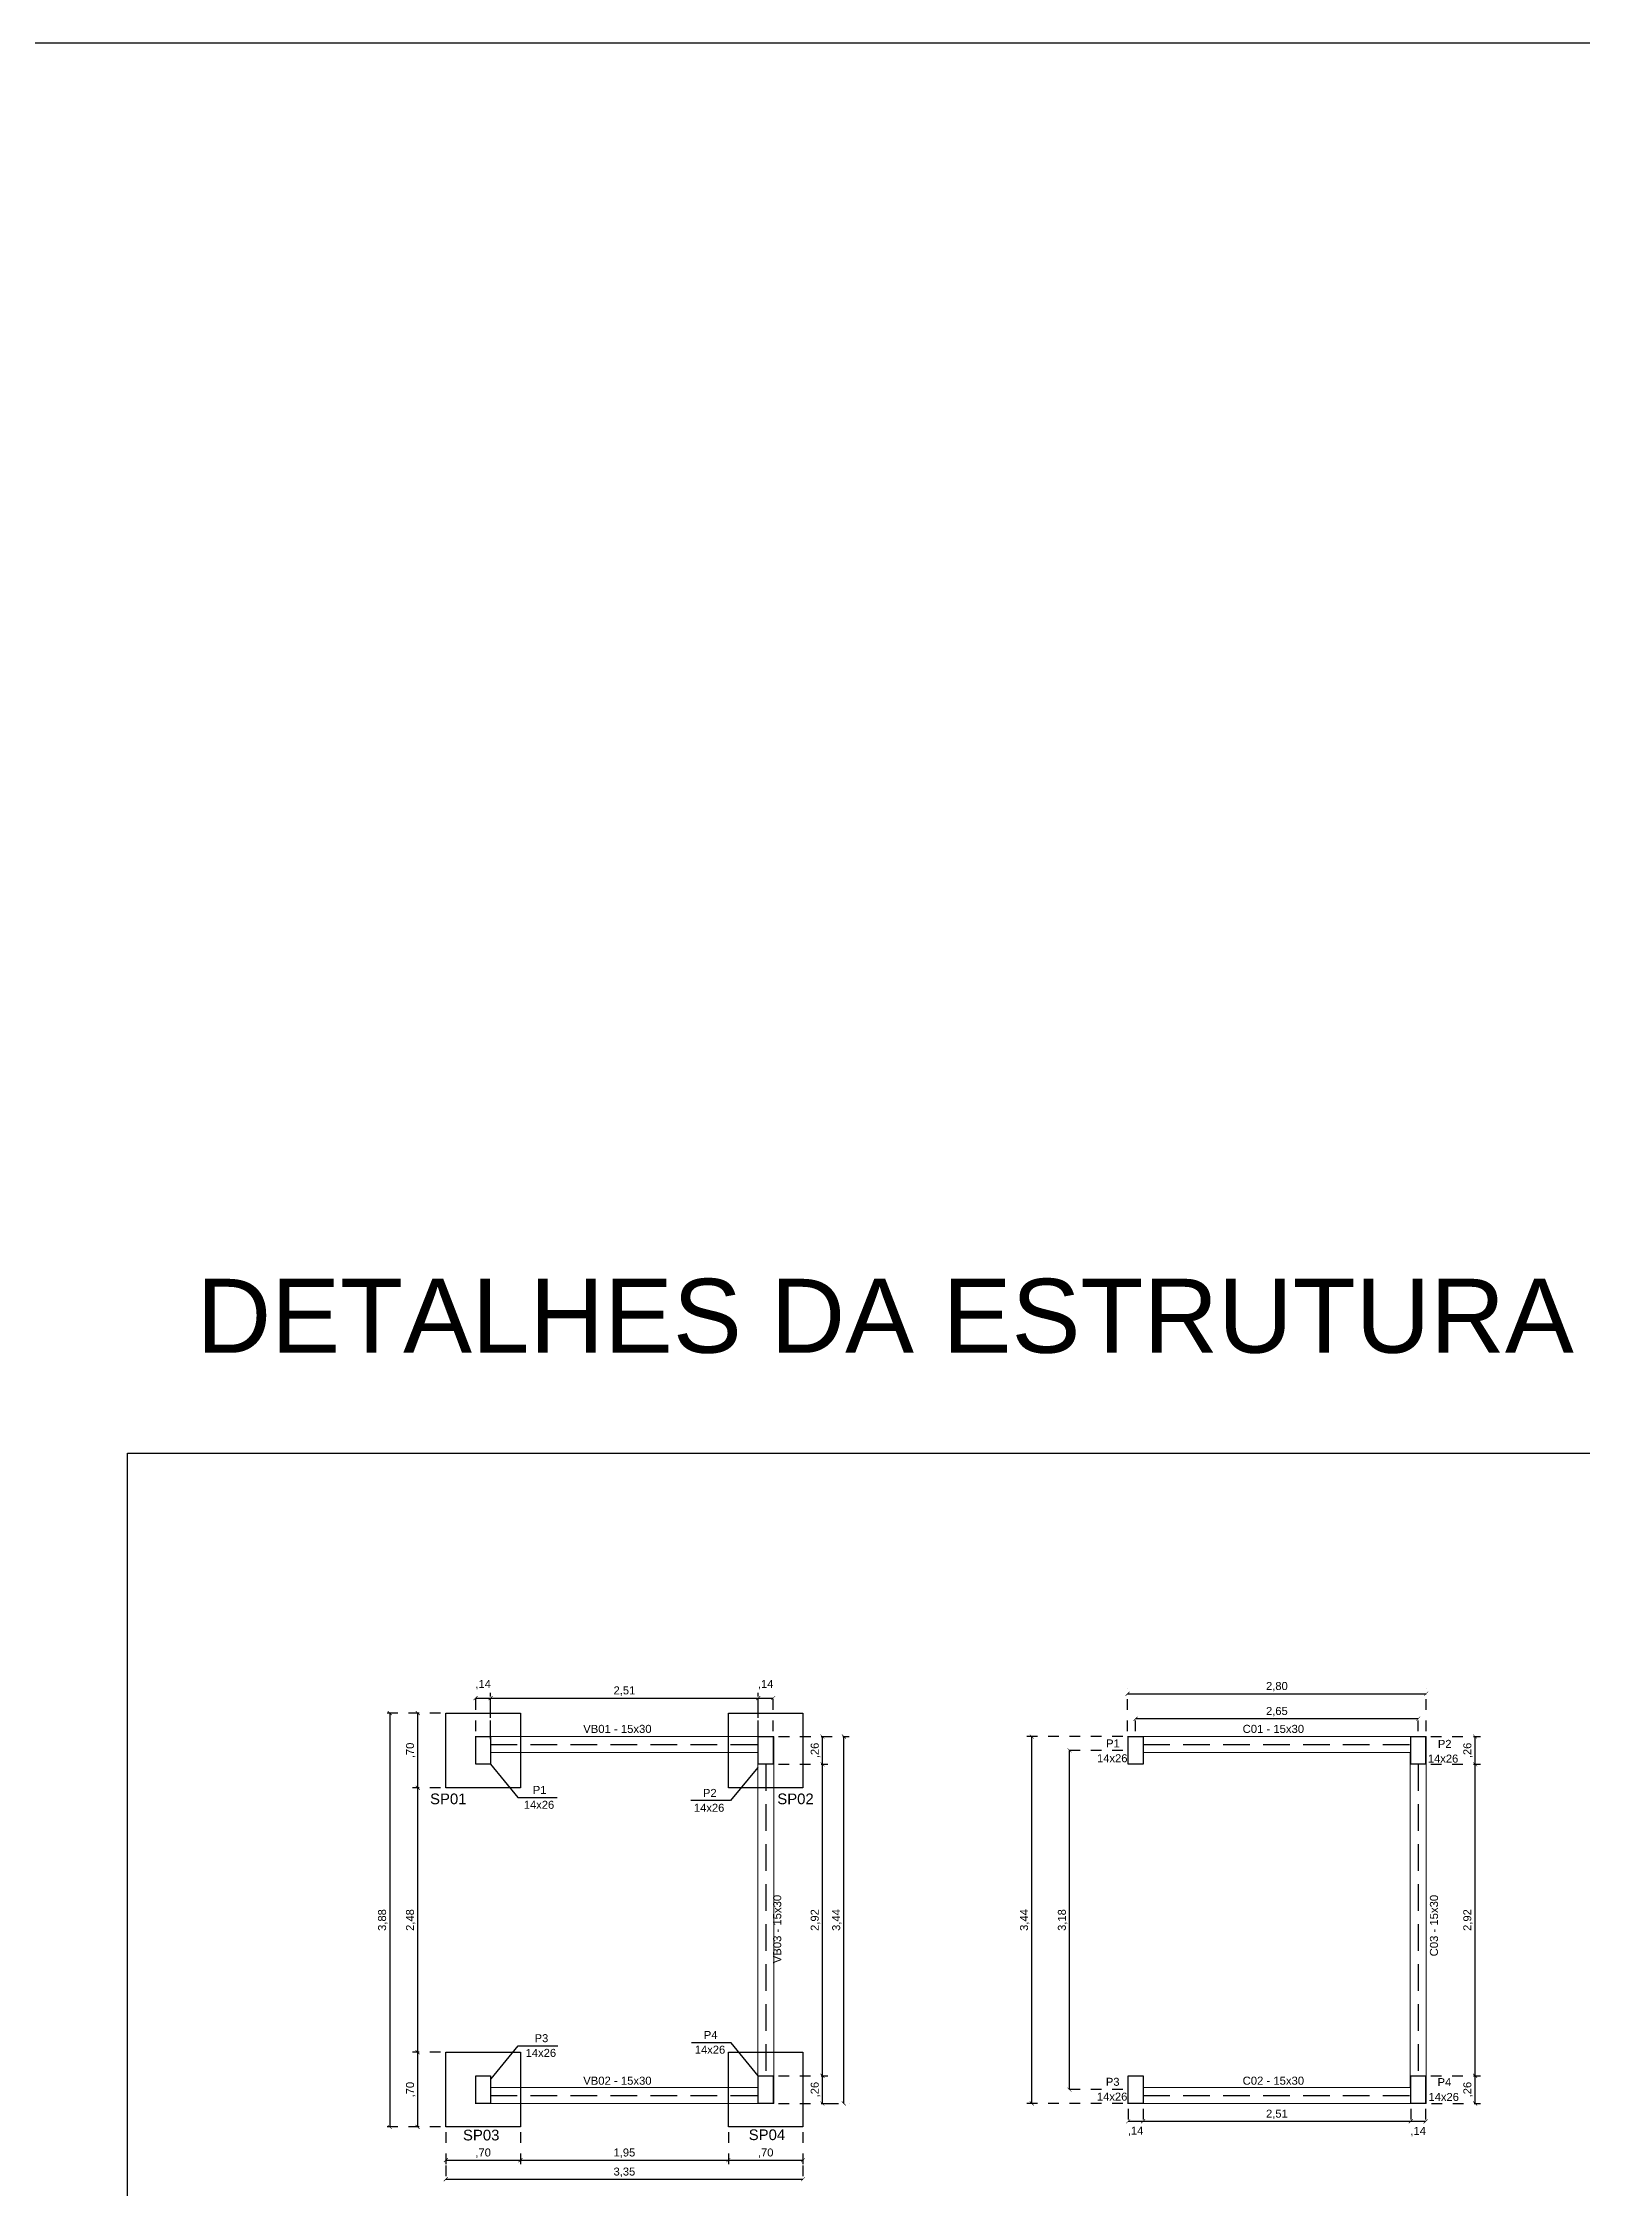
# Model space of a CAD drawing. Header units: inches. Extents: x -413 to -271, y -70 to 11.
# Drawn here: x -356.42 to -341.98, y -8.74 to 11.38 of the extents above; entities that cross this region are included whole.
import ezdxf
from ezdxf.enums import TextEntityAlignment as Align

# ---------------------------------------------------------------- set-up
doc = ezdxf.new("R2010")
doc.units = ezdxf.units.IN
doc.header["$MEASUREMENT"] = 0
for name, pattern in [('DOT', [6.35, 0, -6.35]), ('ESTILO_TQS_0001', [1, 0.7, -0.3]), ('HIDDEN', [0.375, 0.25, -0.125])]:
    doc.linetypes.add(name, pattern=pattern)
doc.layers.get('0').update_dxf_attribs({"color": 8})
doc.layers.get('DEFPOINTS').update_dxf_attribs({"lineweight": 0})
for name, color, linetype in [('2', 2, 'Continuous'), ('AR-ALV-CRT', 4, 'Continuous'), ('ARQ-COTA-50', 1, 'Continuous'), ('ARQ-PIS', 1, 'Continuous'), ('ARQ-TXT-50', 2, 'Continuous'), ('ELE-VT3', 30, 'Continuous'), ('FO-TEXTOS_1', 7, 'Continuous'), ('FO-TÍTULOS', 1, 'Continuous')]:
    doc.layers.add(name, color=color, linetype=linetype)
for name, color, linetype, lineweight in [('4', 4, 'Continuous', 0), ('AR-COTA', 1, 'Continuous', 0), ('FO-Pilares', 4, 'Continuous', 30)]:
    doc.layers.add(name, color=color, linetype=linetype, lineweight=lineweight)
doc.styles.add('Arial', font='ARIALUNI.ttf')
doc.styles.get("Standard").update_dxf_attribs({"font": 'arial.ttf'})
doc.styles.add('Swiss LT', font='swissl.ttf')
doc.styles.add('T3', font='arial.ttf')
doc.dimstyles.new('COD-ARQ-50', dxfattribs={"dimtxt": 0.075, "dimasz": 0.0375, "dimexe": 0.05, "dimexo": 0.05, "dimgap": 0.02, "dimtad": 1, "dimzin": 4, "dimtxsty": 'T3', "dimblk": 'ARCHTICK', "dimcen": 0, "dimclrd": 1, "dimclre": 2, "dimclrt": 2, "dimazin": 0, "dimtfac": 1, "dimtmove": 2, "dimatfit": 3, "dimldrblk": 'DOT', "dimfxl": 0.4, "dimtolj": 1, "dimarcsym": 0})

# ---------------------------------------------------------------- blocks, each defined once
blk = doc.blocks.new('_ArchTick')
at = {"color": 0, "linetype": 'ByBlock', "const_width": 0.15}
blk.add_lwpolyline([(-0.5, -0.5), (0.5, 0.5)], dxfattribs=at)
blk = doc.blocks.new('*D644')
at = {"layer": 'AR-COTA', "color": 2, "linetype": 'DOT', "lineweight": -2, "ltscale": 0.00375, "transparency": 16777216}
for p, q in [((-346.241, -7.992), (-346.241, -8.159)), ((-346.101, -7.992), (-346.101, -8.159))]:
    blk.add_line(p, q, dxfattribs=at)
at = {"layer": 'AR-COTA', "color": 1, "lineweight": -2, "ltscale": 0.00375, "transparency": 16777216}
blk.add_line((-346.241, -8.109), (-346.101, -8.109), dxfattribs=at)
at = {"layer": 'DEFPOINTS', "color": 0, "ltscale": 0.00375, "transparency": 16777216}
for p in [(-346.241, -7.942), (-346.101, -7.942), (-346.101, -8.109)]:
    blk.add_point(p, dxfattribs=at)
at = {"layer": 'AR-COTA', "color": 1, "lineweight": -2, "ltscale": 0.00375, "transparency": 16777216, "xscale": 0.0375, "yscale": 0.0375, "zscale": 0.0375, "rotation": 180}
blk.add_blockref('_ArchTick', (-346.241, -8.109), dxfattribs=at)
at = {"layer": 'AR-COTA', "color": 1, "lineweight": -2, "ltscale": 0.00375, "transparency": 16777216, "xscale": 0.0375, "yscale": 0.0375, "zscale": 0.0375}
blk.add_blockref('_ArchTick', (-346.101, -8.109), dxfattribs=at)
at = {"layer": 'AR-COTA', "color": 2, "ltscale": 0.00375, "transparency": 16777216, "insert": (-346.171, -8.203), "char_height": 0.075, "attachment_point": 5, "style": 'T3'}
blk.add_mtext('\\A1;,14', dxfattribs=at)
blk = doc.blocks.new('_Dot')
at = {"color": 0, "linetype": 'ByBlock', "lineweight": -2}
blk.add_line((-0.5, 0), (-1, 0), dxfattribs=at)
at = {"color": 0, "linetype": 'ByBlock', "const_width": 0.5}
blk.add_lwpolyline([(-0.25, 0, 1), (0.25, 0, 1)], format="xyb", close=True, dxfattribs=at)
blk = doc.blocks.new('*D645')
at = {"layer": 'AR-COTA', "color": 2, "linetype": 'DOT', "lineweight": -2, "ltscale": 0.00375, "transparency": 16777216}
for p, q in [((-346.101, -7.992), (-346.101, -8.159)), ((-343.591, -7.992), (-343.591, -8.159))]:
    blk.add_line(p, q, dxfattribs=at)
at = {"layer": 'AR-COTA', "color": 1, "lineweight": -2, "ltscale": 0.00375, "transparency": 16777216}
blk.add_line((-346.101, -8.109), (-343.591, -8.109), dxfattribs=at)
at = {"layer": 'DEFPOINTS', "color": 0, "ltscale": 0.00375, "transparency": 16777216}
for p in [(-346.101, -7.942), (-343.591, -7.942), (-343.591, -8.109)]:
    blk.add_point(p, dxfattribs=at)
at = {"layer": 'AR-COTA', "color": 1, "lineweight": -2, "ltscale": 0.00375, "transparency": 16777216, "xscale": 0.0375, "yscale": 0.0375, "zscale": 0.0375, "rotation": 180}
blk.add_blockref('_ArchTick', (-346.101, -8.109), dxfattribs=at)
at = {"layer": 'AR-COTA', "color": 1, "lineweight": -2, "ltscale": 0.00375, "transparency": 16777216, "xscale": 0.0375, "yscale": 0.0375, "zscale": 0.0375}
blk.add_blockref('_ArchTick', (-343.591, -8.109), dxfattribs=at)
at = {"layer": 'AR-COTA', "color": 2, "ltscale": 0.00375, "transparency": 16777216, "insert": (-344.846, -8.044), "char_height": 0.075, "attachment_point": 5, "style": 'T3'}
blk.add_mtext('\\A1;2,51', dxfattribs=at)
blk = doc.blocks.new('*D646')
at = {"layer": 'AR-COTA', "color": 2, "linetype": 'DOT', "lineweight": -2, "ltscale": 0.00375, "transparency": 16777216}
for p, q in [((-343.591, -7.992), (-343.591, -8.159)), ((-343.451, -7.992), (-343.451, -8.159))]:
    blk.add_line(p, q, dxfattribs=at)
at = {"layer": 'AR-COTA', "color": 1, "lineweight": -2, "ltscale": 0.00375, "transparency": 16777216}
blk.add_line((-343.591, -8.109), (-343.451, -8.109), dxfattribs=at)
at = {"layer": 'DEFPOINTS', "color": 0, "ltscale": 0.00375, "transparency": 16777216}
for p in [(-343.591, -7.942), (-343.451, -7.942), (-343.451, -8.109)]:
    blk.add_point(p, dxfattribs=at)
at = {"layer": 'AR-COTA', "color": 1, "lineweight": -2, "ltscale": 0.00375, "transparency": 16777216, "xscale": 0.0375, "yscale": 0.0375, "zscale": 0.0375, "rotation": 180}
blk.add_blockref('_ArchTick', (-343.591, -8.109), dxfattribs=at)
at = {"layer": 'AR-COTA', "color": 1, "lineweight": -2, "ltscale": 0.00375, "transparency": 16777216, "xscale": 0.0375, "yscale": 0.0375, "zscale": 0.0375}
blk.add_blockref('_ArchTick', (-343.451, -8.109), dxfattribs=at)
at = {"layer": 'AR-COTA', "color": 2, "ltscale": 0.00375, "transparency": 16777216, "insert": (-343.521, -8.206), "char_height": 0.075, "attachment_point": 5, "style": 'T3'}
blk.add_mtext('\\A1;,14', dxfattribs=at)
blk = doc.blocks.new('*D628')
at = {"layer": 'AR-COTA', "color": 2, "linetype": 'DOT', "lineweight": -2, "ltscale": 0.00375, "transparency": 16777216}
for p, q in [((-346.291, -4.632), (-346.841, -4.632)), ((-346.291, -7.812), (-346.841, -7.812))]:
    blk.add_line(p, q, dxfattribs=at)
at = {"layer": 'AR-COTA', "color": 1, "lineweight": -2, "ltscale": 0.00375, "transparency": 16777216}
blk.add_line((-346.791, -7.812), (-346.791, -4.632), dxfattribs=at)
at = {"layer": 'DEFPOINTS', "color": 0, "ltscale": 0.00375, "transparency": 16777216}
for p in [(-346.791, -4.632), (-346.241, -4.632), (-346.241, -7.812)]:
    blk.add_point(p, dxfattribs=at)
at = {"layer": 'AR-COTA', "color": 1, "lineweight": -2, "ltscale": 0.00375, "transparency": 16777216, "xscale": 0.0375, "yscale": 0.0375, "zscale": 0.0375}
for p, rotation in [((-346.791, -4.632), 90), ((-346.791, -7.812), 270)]:
    blk.add_blockref('_ArchTick', p, dxfattribs=dict(at, rotation=rotation))
at = {"layer": 'AR-COTA', "color": 2, "ltscale": 0.00375, "transparency": 16777216, "insert": (-346.856, -6.222), "char_height": 0.075, "attachment_point": 5, "rotation": 90, "style": 'T3'}
blk.add_mtext('\\A1;3,18', dxfattribs=at)
blk = doc.blocks.new('*D647')
at = {"layer": 'AR-COTA', "color": 2, "linetype": 'DOT', "lineweight": -2, "ltscale": 0.00375, "transparency": 16777216}
for p, q in [((-346.291, -4.502), (-347.195, -4.502)), ((-346.291, -7.942), (-347.195, -7.942))]:
    blk.add_line(p, q, dxfattribs=at)
at = {"layer": 'AR-COTA', "color": 1, "lineweight": -2, "ltscale": 0.00375, "transparency": 16777216}
blk.add_line((-347.145, -7.942), (-347.145, -4.502), dxfattribs=at)
at = {"layer": 'DEFPOINTS', "color": 0, "ltscale": 0.00375, "transparency": 16777216}
for p in [(-347.145, -4.502), (-346.241, -4.502), (-346.241, -7.942)]:
    blk.add_point(p, dxfattribs=at)
at = {"layer": 'AR-COTA', "color": 1, "lineweight": -2, "ltscale": 0.00375, "transparency": 16777216, "xscale": 0.0375, "yscale": 0.0375, "zscale": 0.0375}
for p, rotation in [((-347.145, -4.502), 90), ((-347.145, -7.942), 270)]:
    blk.add_blockref('_ArchTick', p, dxfattribs=dict(at, rotation=rotation))
at = {"layer": 'AR-COTA', "color": 2, "ltscale": 0.00375, "transparency": 16777216, "insert": (-347.211, -6.222), "char_height": 0.075, "attachment_point": 5, "rotation": 90, "style": 'T3'}
blk.add_mtext('\\A1;3,44', dxfattribs=at)
blk = doc.blocks.new('*D648')
at = {"layer": 'AR-COTA', "color": 2, "linetype": 'DOT', "lineweight": -2, "ltscale": 0.00375, "transparency": 16777216}
for p, q in [((-346.171, -4.452), (-346.171, -4.284)), ((-343.521, -4.452), (-343.521, -4.284))]:
    blk.add_line(p, q, dxfattribs=at)
at = {"layer": 'AR-COTA', "color": 1, "lineweight": -2, "ltscale": 0.00375, "transparency": 16777216}
blk.add_line((-346.171, -4.334), (-343.521, -4.334), dxfattribs=at)
at = {"layer": 'DEFPOINTS', "color": 0, "ltscale": 0.00375, "transparency": 16777216}
for p in [(-343.521, -4.334), (-346.171, -4.502), (-343.521, -4.502)]:
    blk.add_point(p, dxfattribs=at)
at = {"layer": 'AR-COTA', "color": 1, "lineweight": -2, "ltscale": 0.00375, "transparency": 16777216, "xscale": 0.0375, "yscale": 0.0375, "zscale": 0.0375, "rotation": 180}
blk.add_blockref('_ArchTick', (-346.171, -4.334), dxfattribs=at)
at = {"layer": 'AR-COTA', "color": 1, "lineweight": -2, "ltscale": 0.00375, "transparency": 16777216, "xscale": 0.0375, "yscale": 0.0375, "zscale": 0.0375}
blk.add_blockref('_ArchTick', (-343.521, -4.334), dxfattribs=at)
at = {"layer": 'AR-COTA', "color": 2, "ltscale": 0.00375, "transparency": 16777216, "insert": (-344.846, -4.269), "char_height": 0.075, "attachment_point": 5, "style": 'T3'}
blk.add_mtext('\\A1;2,65', dxfattribs=at)
blk = doc.blocks.new('*D629')
at = {"layer": 'AR-COTA', "color": 2, "linetype": 'DOT', "lineweight": -2, "ltscale": 0.00375, "transparency": 16777216}
for p, q in [((-346.246, -4.452), (-346.246, -4.05)), ((-343.446, -4.452), (-343.446, -4.05))]:
    blk.add_line(p, q, dxfattribs=at)
at = {"layer": 'AR-COTA', "color": 1, "lineweight": -2, "ltscale": 0.00375, "transparency": 16777216}
blk.add_line((-346.246, -4.1), (-343.446, -4.1), dxfattribs=at)
at = {"layer": 'DEFPOINTS', "color": 0, "ltscale": 0.00375, "transparency": 16777216}
for p in [(-343.446, -4.1), (-346.246, -4.502), (-343.446, -4.502)]:
    blk.add_point(p, dxfattribs=at)
at = {"layer": 'AR-COTA', "color": 1, "lineweight": -2, "ltscale": 0.00375, "transparency": 16777216, "xscale": 0.0375, "yscale": 0.0375, "zscale": 0.0375, "rotation": 180}
blk.add_blockref('_ArchTick', (-346.246, -4.1), dxfattribs=at)
at = {"layer": 'AR-COTA', "color": 1, "lineweight": -2, "ltscale": 0.00375, "transparency": 16777216, "xscale": 0.0375, "yscale": 0.0375, "zscale": 0.0375}
blk.add_blockref('_ArchTick', (-343.446, -4.1), dxfattribs=at)
at = {"layer": 'AR-COTA', "color": 2, "ltscale": 0.00375, "transparency": 16777216, "insert": (-344.846, -4.035), "char_height": 0.075, "attachment_point": 5, "style": 'T3'}
blk.add_mtext('\\A1;2,80', dxfattribs=at)
blk = doc.blocks.new('*D630')
at = {"layer": 'AR-COTA', "color": 2, "linetype": 'DOT', "lineweight": -2, "ltscale": 0.00375, "transparency": 16777216}
for p, q in [((-343.401, -4.762), (-342.937, -4.762)), ((-343.401, -7.682), (-342.937, -7.682))]:
    blk.add_line(p, q, dxfattribs=at)
at = {"layer": 'AR-COTA', "color": 1, "lineweight": -2, "ltscale": 0.00375, "transparency": 16777216}
blk.add_line((-342.987, -7.682), (-342.987, -4.762), dxfattribs=at)
at = {"layer": 'DEFPOINTS', "color": 0, "ltscale": 0.00375, "transparency": 16777216}
for p in [(-343.451, -4.762), (-342.987, -4.762), (-343.451, -7.682)]:
    blk.add_point(p, dxfattribs=at)
at = {"layer": 'AR-COTA', "color": 1, "lineweight": -2, "ltscale": 0.00375, "transparency": 16777216, "xscale": 0.0375, "yscale": 0.0375, "zscale": 0.0375}
for p, rotation in [((-342.987, -4.762), 90), ((-342.987, -7.682), 270)]:
    blk.add_blockref('_ArchTick', p, dxfattribs=dict(at, rotation=rotation))
at = {"layer": 'AR-COTA', "color": 2, "ltscale": 0.00375, "transparency": 16777216, "insert": (-343.053, -6.222), "char_height": 0.075, "attachment_point": 5, "rotation": 90, "style": 'T3'}
blk.add_mtext('\\A1;2,92', dxfattribs=at)
blk = doc.blocks.new('*D649')
at = {"layer": 'AR-COTA', "color": 2, "linetype": 'DOT', "lineweight": -2, "ltscale": 0.00375, "transparency": 16777216}
for p, q in [((-343.401, -4.502), (-342.937, -4.502)), ((-343.401, -4.762), (-342.937, -4.762))]:
    blk.add_line(p, q, dxfattribs=at)
at = {"layer": 'AR-COTA', "color": 1, "lineweight": -2, "ltscale": 0.00375, "transparency": 16777216}
blk.add_line((-342.987, -4.762), (-342.987, -4.502), dxfattribs=at)
at = {"layer": 'DEFPOINTS', "color": 0, "ltscale": 0.00375, "transparency": 16777216}
for p in [(-343.451, -4.502), (-342.987, -4.502), (-343.451, -4.762)]:
    blk.add_point(p, dxfattribs=at)
at = {"layer": 'AR-COTA', "color": 1, "lineweight": -2, "ltscale": 0.00375, "transparency": 16777216, "xscale": 0.0375, "yscale": 0.0375, "zscale": 0.0375}
for p, rotation in [((-342.987, -4.502), 90), ((-342.987, -4.762), 270)]:
    blk.add_blockref('_ArchTick', p, dxfattribs=dict(at, rotation=rotation))
at = {"layer": 'AR-COTA', "color": 2, "ltscale": 0.00375, "transparency": 16777216, "insert": (-343.053, -4.632), "char_height": 0.075, "attachment_point": 5, "rotation": 90, "style": 'T3'}
blk.add_mtext('\\A1;,26', dxfattribs=at)
blk = doc.blocks.new('*D631')
at = {"layer": 'AR-COTA', "color": 2, "linetype": 'DOT', "lineweight": -2, "ltscale": 0.00375, "transparency": 16777216}
for p, q in [((-343.401, -7.682), (-342.937, -7.682)), ((-343.396, -7.942), (-342.937, -7.942))]:
    blk.add_line(p, q, dxfattribs=at)
at = {"layer": 'AR-COTA', "color": 1, "lineweight": -2, "ltscale": 0.00375, "transparency": 16777216}
blk.add_line((-342.987, -7.942), (-342.987, -7.682), dxfattribs=at)
at = {"layer": 'DEFPOINTS', "color": 0, "ltscale": 0.00375, "transparency": 16777216}
for p in [(-343.451, -7.682), (-342.987, -7.682), (-343.446, -7.942)]:
    blk.add_point(p, dxfattribs=at)
at = {"layer": 'AR-COTA', "color": 1, "lineweight": -2, "ltscale": 0.00375, "transparency": 16777216, "xscale": 0.0375, "yscale": 0.0375, "zscale": 0.0375}
for p, rotation in [((-342.987, -7.682), 90), ((-342.987, -7.942), 270)]:
    blk.add_blockref('_ArchTick', p, dxfattribs=dict(at, rotation=rotation))
at = {"layer": 'AR-COTA', "color": 2, "ltscale": 0.00375, "transparency": 16777216, "insert": (-343.053, -7.812), "char_height": 0.075, "attachment_point": 5, "rotation": 90, "style": 'T3'}
blk.add_mtext('\\A1;,26', dxfattribs=at)
blk = doc.blocks.new('*D632')
at = {"layer": 'AR-COTA', "color": 2, "linetype": 'DOT', "lineweight": -2, "ltscale": 0.00375, "transparency": 16777216}
for p, q in [((-352.641, -8.212), (-352.641, -8.523)), ((-351.941, -8.212), (-351.941, -8.523))]:
    blk.add_line(p, q, dxfattribs=at)
at = {"layer": 'AR-COTA', "color": 1, "lineweight": -2, "ltscale": 0.00375, "transparency": 16777216}
blk.add_line((-352.641, -8.473), (-351.941, -8.473), dxfattribs=at)
at = {"layer": 'DEFPOINTS', "color": 0, "ltscale": 0.00375, "transparency": 16777216}
for p in [(-352.641, -8.162), (-351.941, -8.162), (-351.941, -8.473)]:
    blk.add_point(p, dxfattribs=at)
at = {"layer": 'AR-COTA', "color": 1, "lineweight": -2, "ltscale": 0.00375, "transparency": 16777216, "xscale": 0.0375, "yscale": 0.0375, "zscale": 0.0375, "rotation": 180}
blk.add_blockref('_ArchTick', (-352.641, -8.473), dxfattribs=at)
at = {"layer": 'AR-COTA', "color": 1, "lineweight": -2, "ltscale": 0.00375, "transparency": 16777216, "xscale": 0.0375, "yscale": 0.0375, "zscale": 0.0375}
blk.add_blockref('_ArchTick', (-351.941, -8.473), dxfattribs=at)
at = {"layer": 'AR-COTA', "color": 2, "ltscale": 0.00375, "transparency": 16777216, "insert": (-352.291, -8.408), "char_height": 0.075, "attachment_point": 5, "style": 'T3'}
blk.add_mtext('\\A1;,70', dxfattribs=at)
blk = doc.blocks.new('*D633')
at = {"layer": 'AR-COTA', "color": 2, "linetype": 'DOT', "lineweight": -2, "ltscale": 0.00375, "transparency": 16777216}
for p, q in [((-351.941, -8.212), (-351.941, -8.523)), ((-349.991, -8.212), (-349.991, -8.523))]:
    blk.add_line(p, q, dxfattribs=at)
at = {"layer": 'AR-COTA', "color": 1, "lineweight": -2, "ltscale": 0.00375, "transparency": 16777216}
blk.add_line((-351.941, -8.473), (-349.991, -8.473), dxfattribs=at)
at = {"layer": 'DEFPOINTS', "color": 0, "ltscale": 0.00375, "transparency": 16777216}
for p in [(-351.941, -8.162), (-349.991, -8.162), (-349.991, -8.473)]:
    blk.add_point(p, dxfattribs=at)
at = {"layer": 'AR-COTA', "color": 1, "lineweight": -2, "ltscale": 0.00375, "transparency": 16777216, "xscale": 0.0375, "yscale": 0.0375, "zscale": 0.0375, "rotation": 180}
blk.add_blockref('_ArchTick', (-351.941, -8.473), dxfattribs=at)
at = {"layer": 'AR-COTA', "color": 1, "lineweight": -2, "ltscale": 0.00375, "transparency": 16777216, "xscale": 0.0375, "yscale": 0.0375, "zscale": 0.0375}
blk.add_blockref('_ArchTick', (-349.991, -8.473), dxfattribs=at)
at = {"layer": 'AR-COTA', "color": 2, "ltscale": 0.00375, "transparency": 16777216, "insert": (-350.966, -8.408), "char_height": 0.075, "attachment_point": 5, "style": 'T3'}
blk.add_mtext('\\A1;1,95', dxfattribs=at)
blk = doc.blocks.new('*D634')
at = {"layer": 'AR-COTA', "color": 2, "linetype": 'DOT', "lineweight": -2, "ltscale": 0.00375, "transparency": 16777216}
for p, q in [((-349.991, -8.212), (-349.991, -8.523)), ((-349.291, -8.212), (-349.291, -8.523))]:
    blk.add_line(p, q, dxfattribs=at)
at = {"layer": 'AR-COTA', "color": 1, "lineweight": -2, "ltscale": 0.00375, "transparency": 16777216}
blk.add_line((-349.991, -8.473), (-349.291, -8.473), dxfattribs=at)
at = {"layer": 'DEFPOINTS', "color": 0, "ltscale": 0.00375, "transparency": 16777216}
for p in [(-349.991, -8.162), (-349.291, -8.162), (-349.291, -8.473)]:
    blk.add_point(p, dxfattribs=at)
at = {"layer": 'AR-COTA', "color": 1, "lineweight": -2, "ltscale": 0.00375, "transparency": 16777216, "xscale": 0.0375, "yscale": 0.0375, "zscale": 0.0375, "rotation": 180}
blk.add_blockref('_ArchTick', (-349.991, -8.473), dxfattribs=at)
at = {"layer": 'AR-COTA', "color": 1, "lineweight": -2, "ltscale": 0.00375, "transparency": 16777216, "xscale": 0.0375, "yscale": 0.0375, "zscale": 0.0375}
blk.add_blockref('_ArchTick', (-349.291, -8.473), dxfattribs=at)
at = {"layer": 'AR-COTA', "color": 2, "ltscale": 0.00375, "transparency": 16777216, "insert": (-349.641, -8.408), "char_height": 0.075, "attachment_point": 5, "style": 'T3'}
blk.add_mtext('\\A1;,70', dxfattribs=at)
blk = doc.blocks.new('*D635')
at = {"layer": 'AR-COTA', "color": 2, "linetype": 'DOT', "lineweight": -2, "ltscale": 0.00375, "transparency": 16777216}
for p, q in [((-352.691, -7.462), (-352.955, -7.462)), ((-352.691, -8.162), (-352.955, -8.162))]:
    blk.add_line(p, q, dxfattribs=at)
at = {"layer": 'AR-COTA', "color": 1, "lineweight": -2, "ltscale": 0.00375, "transparency": 16777216}
blk.add_line((-352.905, -8.162), (-352.905, -7.462), dxfattribs=at)
at = {"layer": 'DEFPOINTS', "color": 0, "ltscale": 0.00375, "transparency": 16777216}
for p in [(-352.905, -7.462), (-352.641, -7.462), (-352.641, -8.162)]:
    blk.add_point(p, dxfattribs=at)
at = {"layer": 'AR-COTA', "color": 1, "lineweight": -2, "ltscale": 0.00375, "transparency": 16777216, "xscale": 0.0375, "yscale": 0.0375, "zscale": 0.0375}
for p, rotation in [((-352.905, -7.462), 90), ((-352.905, -8.162), 270)]:
    blk.add_blockref('_ArchTick', p, dxfattribs=dict(at, rotation=rotation))
at = {"layer": 'AR-COTA', "color": 2, "ltscale": 0.00375, "transparency": 16777216, "insert": (-352.97, -7.812), "char_height": 0.075, "attachment_point": 5, "rotation": 90, "style": 'T3'}
blk.add_mtext('\\A1;,70', dxfattribs=at)
blk = doc.blocks.new('*D636')
at = {"layer": 'AR-COTA', "color": 2, "linetype": 'DOT', "lineweight": -2, "ltscale": 0.00375, "transparency": 16777216}
for p, q in [((-352.691, -4.982), (-352.955, -4.982)), ((-352.691, -7.462), (-352.955, -7.462))]:
    blk.add_line(p, q, dxfattribs=at)
at = {"layer": 'AR-COTA', "color": 1, "lineweight": -2, "ltscale": 0.00375, "transparency": 16777216}
blk.add_line((-352.905, -7.462), (-352.905, -4.982), dxfattribs=at)
at = {"layer": 'DEFPOINTS', "color": 0, "ltscale": 0.00375, "transparency": 16777216}
for p in [(-352.905, -4.982), (-352.641, -4.982), (-352.641, -7.462)]:
    blk.add_point(p, dxfattribs=at)
at = {"layer": 'AR-COTA', "color": 1, "lineweight": -2, "ltscale": 0.00375, "transparency": 16777216, "xscale": 0.0375, "yscale": 0.0375, "zscale": 0.0375}
for p, rotation in [((-352.905, -4.982), 90), ((-352.905, -7.462), 270)]:
    blk.add_blockref('_ArchTick', p, dxfattribs=dict(at, rotation=rotation))
at = {"layer": 'AR-COTA', "color": 2, "ltscale": 0.00375, "transparency": 16777216, "insert": (-352.97, -6.222), "char_height": 0.075, "attachment_point": 5, "rotation": 90, "style": 'T3'}
blk.add_mtext('\\A1;2,48', dxfattribs=at)
blk = doc.blocks.new('*D637')
at = {"layer": 'AR-COTA', "color": 2, "linetype": 'DOT', "lineweight": -2, "ltscale": 0.00375, "transparency": 16777216}
for p, q in [((-352.691, -4.282), (-352.955, -4.282)), ((-352.691, -4.982), (-352.955, -4.982))]:
    blk.add_line(p, q, dxfattribs=at)
at = {"layer": 'AR-COTA', "color": 1, "lineweight": -2, "ltscale": 0.00375, "transparency": 16777216}
blk.add_line((-352.905, -4.982), (-352.905, -4.282), dxfattribs=at)
at = {"layer": 'DEFPOINTS', "color": 0, "ltscale": 0.00375, "transparency": 16777216}
for p in [(-352.905, -4.282), (-352.641, -4.282), (-352.641, -4.982)]:
    blk.add_point(p, dxfattribs=at)
at = {"layer": 'AR-COTA', "color": 1, "lineweight": -2, "ltscale": 0.00375, "transparency": 16777216, "xscale": 0.0375, "yscale": 0.0375, "zscale": 0.0375}
for p, rotation in [((-352.905, -4.282), 90), ((-352.905, -4.982), 270)]:
    blk.add_blockref('_ArchTick', p, dxfattribs=dict(at, rotation=rotation))
at = {"layer": 'AR-COTA', "color": 2, "ltscale": 0.00375, "transparency": 16777216, "insert": (-352.97, -4.632), "char_height": 0.075, "attachment_point": 5, "rotation": 90, "style": 'T3'}
blk.add_mtext('\\A1;,70', dxfattribs=at)
blk = doc.blocks.new('*D638')
at = {"layer": 'AR-COTA', "color": 2, "linetype": 'DOT', "lineweight": -2, "ltscale": 0.00375, "transparency": 16777216}
for p, q in [((-352.641, -8.523), (-352.641, -8.702)), ((-349.291, -8.523), (-349.291, -8.702))]:
    blk.add_line(p, q, dxfattribs=at)
at = {"layer": 'AR-COTA', "color": 1, "lineweight": -2, "ltscale": 0.00375, "transparency": 16777216}
blk.add_line((-352.641, -8.652), (-349.291, -8.652), dxfattribs=at)
at = {"layer": 'DEFPOINTS', "color": 0, "ltscale": 0.00375, "transparency": 16777216}
for p in [(-352.641, -8.473), (-349.291, -8.473), (-349.291, -8.652)]:
    blk.add_point(p, dxfattribs=at)
at = {"layer": 'AR-COTA', "color": 1, "lineweight": -2, "ltscale": 0.00375, "transparency": 16777216, "xscale": 0.0375, "yscale": 0.0375, "zscale": 0.0375, "rotation": 180}
blk.add_blockref('_ArchTick', (-352.641, -8.652), dxfattribs=at)
at = {"layer": 'AR-COTA', "color": 1, "lineweight": -2, "ltscale": 0.00375, "transparency": 16777216, "xscale": 0.0375, "yscale": 0.0375, "zscale": 0.0375}
blk.add_blockref('_ArchTick', (-349.291, -8.652), dxfattribs=at)
at = {"layer": 'AR-COTA', "color": 2, "ltscale": 0.00375, "transparency": 16777216, "insert": (-350.966, -8.587), "char_height": 0.075, "attachment_point": 5, "style": 'T3'}
blk.add_mtext('\\A1;3,35', dxfattribs=at)
blk = doc.blocks.new('*D639')
at = {"layer": 'AR-COTA', "color": 2, "linetype": 'DOT', "lineweight": -2, "ltscale": 0.00375, "transparency": 16777216}
for p, q in [((-352.691, -4.282), (-353.217, -4.282)), ((-352.691, -8.162), (-353.217, -8.162))]:
    blk.add_line(p, q, dxfattribs=at)
at = {"layer": 'AR-COTA', "color": 1, "lineweight": -2, "ltscale": 0.00375, "transparency": 16777216}
blk.add_line((-353.167, -4.282), (-353.167, -8.162), dxfattribs=at)
at = {"layer": 'DEFPOINTS', "color": 0, "ltscale": 0.00375, "transparency": 16777216}
for p in [(-352.641, -4.282), (-353.167, -8.162), (-352.641, -8.162)]:
    blk.add_point(p, dxfattribs=at)
at = {"layer": 'AR-COTA', "color": 1, "lineweight": -2, "ltscale": 0.00375, "transparency": 16777216, "xscale": 0.0375, "yscale": 0.0375, "zscale": 0.0375}
for p, rotation in [((-353.167, -4.282), 90), ((-353.167, -8.162), 270)]:
    blk.add_blockref('_ArchTick', p, dxfattribs=dict(at, rotation=rotation))
at = {"layer": 'AR-COTA', "color": 2, "ltscale": 0.00375, "transparency": 16777216, "insert": (-353.232, -6.222), "char_height": 0.075, "attachment_point": 5, "rotation": 90, "style": 'T3'}
blk.add_mtext('\\A1;3,88', dxfattribs=at)
blk = doc.blocks.new('*D640')
at = {"layer": 'AR-COTA', "color": 2, "linetype": 'DOT', "lineweight": -2, "ltscale": 0.00375, "transparency": 16777216}
for p, q in [((-349.521, -4.762), (-349.059, -4.762)), ((-349.521, -7.682), (-349.059, -7.682))]:
    blk.add_line(p, q, dxfattribs=at)
at = {"layer": 'AR-COTA', "color": 1, "lineweight": -2, "ltscale": 0.00375, "transparency": 16777216}
blk.add_line((-349.109, -7.682), (-349.109, -4.762), dxfattribs=at)
at = {"layer": 'DEFPOINTS', "color": 0, "ltscale": 0.00375, "transparency": 16777216}
for p in [(-349.571, -4.762), (-349.109, -4.762), (-349.571, -7.682)]:
    blk.add_point(p, dxfattribs=at)
at = {"layer": 'AR-COTA', "color": 1, "lineweight": -2, "ltscale": 0.00375, "transparency": 16777216, "xscale": 0.0375, "yscale": 0.0375, "zscale": 0.0375}
for p, rotation in [((-349.109, -4.762), 90), ((-349.109, -7.682), 270)]:
    blk.add_blockref('_ArchTick', p, dxfattribs=dict(at, rotation=rotation))
at = {"layer": 'AR-COTA', "color": 2, "ltscale": 0.00375, "transparency": 16777216, "insert": (-349.174, -6.222), "char_height": 0.075, "attachment_point": 5, "rotation": 90, "style": 'T3'}
blk.add_mtext('\\A1;2,92', dxfattribs=at)
blk = doc.blocks.new('*D650')
at = {"layer": 'AR-COTA', "color": 2, "linetype": 'DOT', "lineweight": -2, "ltscale": 0.00375, "transparency": 16777216}
for p, q in [((-352.221, -4.527), (-352.221, -4.091)), ((-349.711, -4.527), (-349.711, -4.091))]:
    blk.add_line(p, q, dxfattribs=at)
at = {"layer": 'AR-COTA', "color": 1, "lineweight": -2, "ltscale": 0.00375, "transparency": 16777216}
blk.add_line((-352.221, -4.141), (-349.711, -4.141), dxfattribs=at)
at = {"layer": 'DEFPOINTS', "color": 0, "ltscale": 0.00375, "transparency": 16777216}
for p in [(-349.711, -4.141), (-352.221, -4.577), (-349.711, -4.577)]:
    blk.add_point(p, dxfattribs=at)
at = {"layer": 'AR-COTA', "color": 1, "lineweight": -2, "ltscale": 0.00375, "transparency": 16777216, "xscale": 0.0375, "yscale": 0.0375, "zscale": 0.0375, "rotation": 180}
blk.add_blockref('_ArchTick', (-352.221, -4.141), dxfattribs=at)
at = {"layer": 'AR-COTA', "color": 1, "lineweight": -2, "ltscale": 0.00375, "transparency": 16777216, "xscale": 0.0375, "yscale": 0.0375, "zscale": 0.0375}
blk.add_blockref('_ArchTick', (-349.711, -4.141), dxfattribs=at)
at = {"layer": 'AR-COTA', "color": 2, "ltscale": 0.00375, "transparency": 16777216, "insert": (-350.966, -4.076), "char_height": 0.075, "attachment_point": 5, "style": 'T3'}
blk.add_mtext('\\A1;2,51', dxfattribs=at)
blk = doc.blocks.new('*D641')
at = {"layer": 'AR-COTA', "color": 2, "linetype": 'DOT', "lineweight": -2, "ltscale": 0.00375, "transparency": 16777216}
for p, q in [((-352.361, -4.452), (-352.361, -4.091)), ((-352.221, -4.452), (-352.221, -4.091))]:
    blk.add_line(p, q, dxfattribs=at)
at = {"layer": 'AR-COTA', "color": 1, "lineweight": -2, "ltscale": 0.00375, "transparency": 16777216}
blk.add_line((-352.361, -4.141), (-352.221, -4.141), dxfattribs=at)
at = {"layer": 'DEFPOINTS', "color": 0, "ltscale": 0.00375, "transparency": 16777216}
for p in [(-352.221, -4.141), (-352.361, -4.502), (-352.221, -4.502)]:
    blk.add_point(p, dxfattribs=at)
at = {"layer": 'AR-COTA', "color": 1, "lineweight": -2, "ltscale": 0.00375, "transparency": 16777216, "xscale": 0.0375, "yscale": 0.0375, "zscale": 0.0375, "rotation": 180}
blk.add_blockref('_ArchTick', (-352.361, -4.141), dxfattribs=at)
at = {"layer": 'AR-COTA', "color": 1, "lineweight": -2, "ltscale": 0.00375, "transparency": 16777216, "xscale": 0.0375, "yscale": 0.0375, "zscale": 0.0375}
blk.add_blockref('_ArchTick', (-352.221, -4.141), dxfattribs=at)
at = {"layer": 'AR-COTA', "color": 2, "ltscale": 0.00375, "transparency": 16777216, "insert": (-352.291, -4.016), "char_height": 0.075, "attachment_point": 5, "style": 'T3'}
blk.add_mtext('\\A1;,14', dxfattribs=at)
blk = doc.blocks.new('*D642')
at = {"layer": 'AR-COTA', "color": 2, "linetype": 'DOT', "lineweight": -2, "ltscale": 0.00375, "transparency": 16777216}
for p, q in [((-349.711, -4.452), (-349.711, -4.091)), ((-349.571, -4.452), (-349.571, -4.091))]:
    blk.add_line(p, q, dxfattribs=at)
at = {"layer": 'AR-COTA', "color": 1, "lineweight": -2, "ltscale": 0.00375, "transparency": 16777216}
blk.add_line((-349.711, -4.141), (-349.571, -4.141), dxfattribs=at)
at = {"layer": 'DEFPOINTS', "color": 0, "ltscale": 0.00375, "transparency": 16777216}
for p in [(-349.571, -4.141), (-349.711, -4.502), (-349.571, -4.502)]:
    blk.add_point(p, dxfattribs=at)
at = {"layer": 'AR-COTA', "color": 1, "lineweight": -2, "ltscale": 0.00375, "transparency": 16777216, "xscale": 0.0375, "yscale": 0.0375, "zscale": 0.0375, "rotation": 180}
blk.add_blockref('_ArchTick', (-349.711, -4.141), dxfattribs=at)
at = {"layer": 'AR-COTA', "color": 1, "lineweight": -2, "ltscale": 0.00375, "transparency": 16777216, "xscale": 0.0375, "yscale": 0.0375, "zscale": 0.0375}
blk.add_blockref('_ArchTick', (-349.571, -4.141), dxfattribs=at)
at = {"layer": 'AR-COTA', "color": 2, "ltscale": 0.00375, "transparency": 16777216, "insert": (-349.641, -4.016), "char_height": 0.075, "attachment_point": 5, "style": 'T3'}
blk.add_mtext('\\A1;,14', dxfattribs=at)
blk = doc.blocks.new('*D651')
at = {"layer": 'AR-COTA', "color": 2, "linetype": 'DOT', "lineweight": -2, "ltscale": 0.00375, "transparency": 16777216}
for p, q in [((-349.521, -4.502), (-349.059, -4.502)), ((-349.521, -4.762), (-349.059, -4.762))]:
    blk.add_line(p, q, dxfattribs=at)
at = {"layer": 'AR-COTA', "color": 1, "lineweight": -2, "ltscale": 0.00375, "transparency": 16777216}
blk.add_line((-349.109, -4.762), (-349.109, -4.502), dxfattribs=at)
at = {"layer": 'DEFPOINTS', "color": 0, "ltscale": 0.00375, "transparency": 16777216}
for p in [(-349.571, -4.502), (-349.109, -4.502), (-349.571, -4.762)]:
    blk.add_point(p, dxfattribs=at)
at = {"layer": 'AR-COTA', "color": 1, "lineweight": -2, "ltscale": 0.00375, "transparency": 16777216, "xscale": 0.0375, "yscale": 0.0375, "zscale": 0.0375}
for p, rotation in [((-349.109, -4.502), 90), ((-349.109, -4.762), 270)]:
    blk.add_blockref('_ArchTick', p, dxfattribs=dict(at, rotation=rotation))
at = {"layer": 'AR-COTA', "color": 2, "ltscale": 0.00375, "transparency": 16777216, "insert": (-349.174, -4.632), "char_height": 0.075, "attachment_point": 5, "rotation": 90, "style": 'T3'}
blk.add_mtext('\\A1;,26', dxfattribs=at)
blk = doc.blocks.new('*D652')
at = {"layer": 'AR-COTA', "color": 1, "lineweight": -2, "ltscale": 0.00375, "transparency": 16777216}
blk.add_line((-349.109, -7.942), (-349.109, -7.682), dxfattribs=at)
at = {"layer": 'AR-COTA', "color": 2, "linetype": 'DOT', "lineweight": -2, "ltscale": 0.00375, "transparency": 16777216}
blk.add_line((-349.521, -7.942), (-349.059, -7.942), dxfattribs=at)
at = {"layer": 'DEFPOINTS', "color": 0, "ltscale": 0.00375, "transparency": 16777216}
for p in [(-349.109, -7.682), (-349.109, -7.682), (-349.571, -7.942)]:
    blk.add_point(p, dxfattribs=at)
at = {"layer": 'AR-COTA', "color": 1, "lineweight": -2, "ltscale": 0.00375, "transparency": 16777216, "xscale": 0.0375, "yscale": 0.0375, "zscale": 0.0375}
for p, rotation in [((-349.109, -7.682), 90), ((-349.109, -7.942), 270)]:
    blk.add_blockref('_ArchTick', p, dxfattribs=dict(at, rotation=rotation))
at = {"layer": 'AR-COTA', "color": 2, "ltscale": 0.00375, "transparency": 16777216, "insert": (-349.174, -7.812), "char_height": 0.075, "attachment_point": 5, "rotation": 90, "style": 'T3'}
blk.add_mtext('\\A1;,26', dxfattribs=at)
blk = doc.blocks.new('*D643')
at = {"layer": 'AR-COTA', "color": 2, "linetype": 'DOT', "lineweight": -2, "ltscale": 0.00375, "transparency": 16777216}
for p, q in [((-349.516, -4.502), (-348.858, -4.502)), ((-349.059, -7.942), (-348.858, -7.942))]:
    blk.add_line(p, q, dxfattribs=at)
at = {"layer": 'AR-COTA', "color": 1, "lineweight": -2, "ltscale": 0.00375, "transparency": 16777216}
blk.add_line((-348.908, -7.942), (-348.908, -4.502), dxfattribs=at)
at = {"layer": 'DEFPOINTS', "color": 0, "ltscale": 0.00375, "transparency": 16777216}
for p in [(-349.566, -4.502), (-348.908, -4.502), (-349.109, -7.942)]:
    blk.add_point(p, dxfattribs=at)
at = {"layer": 'AR-COTA', "color": 1, "lineweight": -2, "ltscale": 0.00375, "transparency": 16777216, "xscale": 0.0375, "yscale": 0.0375, "zscale": 0.0375}
for p, rotation in [((-348.908, -4.502), 90), ((-348.908, -7.942), 270)]:
    blk.add_blockref('_ArchTick', p, dxfattribs=dict(at, rotation=rotation))
at = {"layer": 'AR-COTA', "color": 2, "ltscale": 0.00375, "transparency": 16777216, "insert": (-348.973, -6.222), "char_height": 0.075, "attachment_point": 5, "rotation": 90, "style": 'T3'}
blk.add_mtext('\\A1;3,44', dxfattribs=at)

msp = doc.modelspace()

# ---------------------------------------------------------------- linework, layer by layer
at = {"color": 1, "linetype": 'HIDDEN'}
for p, q in [((-352.221, -4.577), (-349.711, -4.577)), ((-346.101, -4.577), (-343.591, -4.577)), ((-349.641, -4.762), (-349.641, -7.682)), ((-343.521, -4.762), (-343.521, -7.682)), ((-352.221, -7.867), (-349.711, -7.867)), ((-346.101, -7.867), (-343.591, -7.867))]:
    msp.add_line(p, q, dxfattribs=at)
at = {"layer": '2', "linetype": 'ESTILO_TQS_0001'}
for points in [[(-352.641, -4.982), (-352.641, -4.282), (-351.941, -4.282), (-351.941, -4.982), (-352.641, -4.982)], [(-349.991, -4.982), (-349.991, -4.282), (-349.291, -4.282), (-349.291, -4.982), (-349.991, -4.982)], [(-352.641, -8.162), (-352.641, -7.462), (-351.941, -7.462), (-351.941, -8.162), (-352.641, -8.162)], [(-349.991, -8.162), (-349.991, -7.462), (-349.291, -7.462), (-349.291, -8.162), (-349.991, -8.162)]]:
    msp.add_lwpolyline(points, dxfattribs=at)
at = {"layer": 'AR-ALV-CRT', "color": 251, "lineweight": 5, "true_color": 0x636466}
for p, q in [((-343.446, -4.502), (-346.246, -4.502)), ((-343.446, -7.942), (-343.446, -4.502)), ((-346.096, -4.652), (-343.596, -4.652)), ((-343.596, -4.652), (-343.596, -7.792)), ((-343.596, -7.792), (-346.096, -7.792)), ((-346.246, -7.942), (-343.446, -7.942))]:
    msp.add_line(p, q, dxfattribs=at)
for points in [[(-352.366, -7.942), (-349.566, -7.942), (-349.566, -4.502), (-352.366, -4.502)], [(-352.216, -4.652), (-349.716, -4.652), (-349.716, -7.792), (-352.216, -7.792)]]:
    msp.add_lwpolyline(points, dxfattribs=at)
at = {"layer": 'ARQ-COTA-50', "ltscale": 0.00375}
for points in [[(-352.221, -4.762), (-351.967, -5.072), (-351.596, -5.072)], [(-349.716, -4.792), (-349.971, -5.102), (-350.342, -5.102)], [(-352.216, -7.712), (-351.962, -7.402), (-351.591, -7.402)], [(-349.711, -7.682), (-349.966, -7.372), (-350.337, -7.372)]]:
    msp.add_lwpolyline(points, dxfattribs=at)
at = {"layer": 'ARQ-PIS', "color": 4, "linetype": 'ByBlock'}
msp.add_lwpolyline([(-355.626, -1.844), (-317.003, -1.844), (-317.003, -21.921), (-355.626, -21.921)], close=True, dxfattribs=at)
at = {"layer": 'ELE-VT3', "linetype": 'ByBlock'}
msp.add_lwpolyline([(-409.077, 11.376), (-271.382, 11.376), (-271.382, -29.078), (-409.077, -29.078)], close=True, dxfattribs=at)
at = {"layer": 'FO-Pilares'}
for points in [[(-352.221, -4.502), (-352.221, -4.762), (-352.361, -4.762), (-352.361, -4.502), (-352.221, -4.502)], [(-349.571, -4.502), (-349.571, -4.762), (-349.711, -4.762), (-349.711, -4.502), (-349.571, -4.502)], [(-346.101, -4.502), (-346.101, -4.762), (-346.241, -4.762), (-346.241, -4.502), (-346.101, -4.502)], [(-343.451, -4.502), (-343.451, -4.762), (-343.591, -4.762), (-343.591, -4.502), (-343.451, -4.502)], [(-352.221, -7.682), (-352.221, -7.942), (-352.361, -7.942), (-352.361, -7.682), (-352.221, -7.682)], [(-349.571, -7.682), (-349.571, -7.942), (-349.711, -7.942), (-349.711, -7.682), (-349.571, -7.682)], [(-346.101, -7.682), (-346.101, -7.942), (-346.241, -7.942), (-346.241, -7.682), (-346.101, -7.682)], [(-343.451, -7.682), (-343.451, -7.942), (-343.591, -7.942), (-343.591, -7.682), (-343.451, -7.682)]]:
    msp.add_lwpolyline(points, dxfattribs=at)

# ---------------------------------------------------------------- texts
at = {"layer": '4', "linetype": 'Continuous'}
for s, p in [('SP01', (-352.789, -5.136)), ('SP02', (-349.532, -5.136)), ('SP03', (-352.48, -8.288)), ('SP04', (-349.8, -8.285))]:
    msp.add_text(s, height=0.1, dxfattribs=at).set_placement(p)
at = {"layer": 'ARQ-TXT-50', "linetype": 'ByBlock', "style": 'Swiss LT'}
msp.add_text('14x26', height=0.075, dxfattribs=at).set_placement((-343.43, -4.746))
at = {"layer": 'ARQ-TXT-50', "char_height": 0.075, "width": 2.37613, "attachment_point": 1, "style": 'Swiss LT'}
for s, insert in [('P1', (-346.448, -4.529)), ('P2', (-343.336, -4.533)), ('14x26', (-346.533, -4.668)), ('P1', (-351.825, -4.965)), ('P2', (-350.229, -4.993)), ('14x26', (-351.91, -5.104)), ('14x26', (-350.314, -5.132)), ('14x26', (-351.892, -7.43)), ('P3', (-351.808, -7.292)), ('14x26', (-350.306, -7.4)), ('P4', (-350.221, -7.262)), ('14x26', (-346.534, -7.84)), ('P3', (-346.45, -7.701)), ('14x26', (-343.424, -7.843)), ('P4', (-343.339, -7.704))]:
    msp.add_mtext(s, dxfattribs=dict(at, insert=insert))
at = {"layer": 'FO-TEXTOS_1', "style": 'Arial'}
for s, p in [('VB01 - 15x30', (-350.711, -4.468)), ('C01 - 15x30', (-344.591, -4.468)), ('VB02 - 15x30', (-350.711, -7.766)), ('C02 - 15x30', (-344.591, -7.766))]:
    msp.add_text(s, height=0.07575, dxfattribs=at).set_placement(p, align=Align.RIGHT)
for s, p in [('VB03 - 15x30', (-349.495, -5.986)), ('C03 - 15x30', (-343.335, -5.986))]:
    msp.add_text(s, height=0.07575, rotation=90, dxfattribs=at).set_placement(p, align=Align.RIGHT)
at = {"layer": 'FO-TÍTULOS', "color": 4, "style": 'Arial'}
msp.add_text('DETALHES DA ESTRUTURA', height=0.69349, dxfattribs=at).set_placement((-342.061, -0.904), align=Align.RIGHT)

# ---------------------------------------------------------------- dimensions: what is measured, and where the dimension line sits
at = {"layer": 'AR-COTA', "ltscale": 0.00375}
for base, p1, p2, picture, middle in [((-352.221, -4.141), (-352.361, -4.502), (-352.221, -4.502), '*D641', (-352.291, -4.016)), ((-349.571, -4.141), (-349.711, -4.502), (-349.571, -4.502), '*D642', (-349.641, -4.016)), ((-343.446, -4.1), (-346.246, -4.502), (-343.446, -4.502), '*D629', (-344.846, -4.035)), ((-349.711, -4.141), (-352.221, -4.577), (-349.711, -4.577), '*D650', (-350.966, -4.076)), ((-343.521, -4.334), (-346.171, -4.502), (-343.521, -4.502), '*D648', (-344.846, -4.269)), ((-343.591, -8.109), (-346.101, -7.942), (-343.591, -7.942), '*D645', (-344.846, -8.044)), ((-351.941, -8.473), (-352.641, -8.162), (-351.941, -8.162), '*D632', (-352.291, -8.408)), ((-349.991, -8.473), (-351.941, -8.162), (-349.991, -8.162), '*D633', (-350.966, -8.408)), ((-349.291, -8.473), (-349.991, -8.162), (-349.291, -8.162), '*D634', (-349.641, -8.408)), ((-349.291, -8.652), (-352.641, -8.473), (-349.291, -8.473), '*D638', (-350.966, -8.587))]:
    dim = msp.add_linear_dim(base=base, p1=p1, p2=p2, dimstyle='COD-ARQ-50', dxfattribs=at)
    dim.commit()
    dim.dimension.update_dxf_attribs({"geometry": picture, "text_midpoint": middle})
for base, p1, p2, picture, middle in [((-353.167, -8.162), (-352.641, -4.282), (-352.641, -8.162), '*D639', (-353.232, -6.222)), ((-352.905, -4.282), (-352.641, -4.982), (-352.641, -4.282), '*D637', (-352.97, -4.632)), ((-349.109, -4.502), (-349.571, -4.762), (-349.571, -4.502), '*D651', (-349.174, -4.632)), ((-348.908, -4.502), (-349.109, -7.942), (-349.566, -4.502), '*D643', (-348.973, -6.222)), ((-347.145, -4.502), (-346.241, -7.942), (-346.241, -4.502), '*D647', (-347.211, -6.222)), ((-346.791, -4.632), (-346.241, -7.812), (-346.241, -4.632), '*D628', (-346.856, -6.222)), ((-342.987, -4.502), (-343.451, -4.762), (-343.451, -4.502), '*D649', (-343.053, -4.632)), ((-349.109, -4.762), (-349.571, -7.682), (-349.571, -4.762), '*D640', (-349.174, -6.222)), ((-342.987, -4.762), (-343.451, -7.682), (-343.451, -4.762), '*D630', (-343.053, -6.222)), ((-352.905, -4.982), (-352.641, -7.462), (-352.641, -4.982), '*D636', (-352.97, -6.222)), ((-352.905, -7.462), (-352.641, -8.162), (-352.641, -7.462), '*D635', (-352.97, -7.812)), ((-349.109, -7.682), (-349.571, -7.942), (-349.109, -7.682), '*D652', (-349.174, -7.812)), ((-342.987, -7.682), (-343.446, -7.942), (-343.451, -7.682), '*D631', (-343.053, -7.812))]:
    dim = msp.add_linear_dim(base=base, p1=p1, p2=p2, angle=90, dimstyle='COD-ARQ-50', dxfattribs=at)
    dim.commit()
    dim.dimension.update_dxf_attribs({"geometry": picture, "text_midpoint": middle})
for base, p1, p2, picture, middle in [((-346.101, -8.109), (-346.241, -7.942), (-346.101, -7.942), '*D644', (-346.171, -8.203)), ((-343.451, -8.109), (-343.591, -7.942), (-343.451, -7.942), '*D646', (-343.521, -8.206))]:
    dim = msp.add_linear_dim(base=base, p1=p1, p2=p2, dimstyle='COD-ARQ-50', dxfattribs=at)
    dim.commit()
    dim.dimension.update_dxf_attribs({"geometry": picture, "text_midpoint": middle, "dimtype": 160})

doc.saveas('drawing.dxf')
